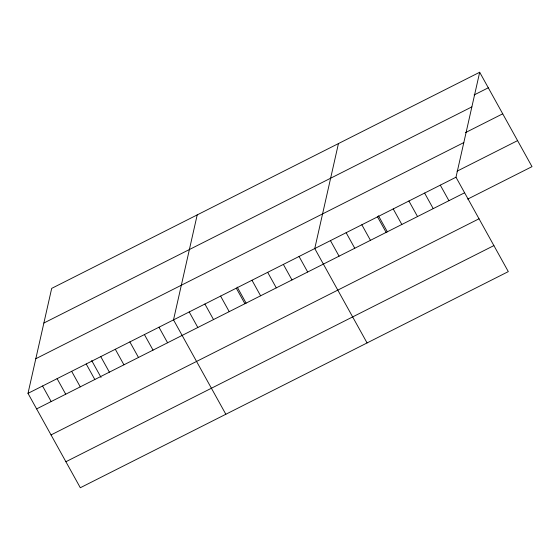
<?xml version="1.0" encoding="UTF-8"?>
<svg xmlns="http://www.w3.org/2000/svg" width="560" height="560" viewBox="0 0 560 560"><rect width="100%" height="100%" fill="white"/><g stroke="black" fill="none" stroke-linecap="round" stroke-linejoin="round"><path stroke-width="0.84" d="M479.682 72.254L455.994 177.226L508.312 271.614L80.318 487.746L28 393.358L51.688 288.386L479.682 72.254L532 166.642L467.733 199.094M197.204 214.9L173.516 319.872L225.841 414.26M338.443 143.577L314.755 248.549L367.073 342.937M474.096 94.969L488.299 87.794M43.869 323.029L471.863 106.897M465.353 132.685L502.719 113.813M35.819 358.715L463.813 142.583M457.044 171.192L517.58 140.623M28 393.358L455.994 177.226M36.617 408.905L464.611 192.773M51.037 434.924L479.031 218.792M65.898 461.727L493.892 245.595M440.3 185.15L448.917 200.697M424.606 193.074L433.223 208.621M408.912 201.005L417.529 216.545M393.225 208.929L401.835 224.469M378.462 215.775L387.366 231.84M377.531 216.853L386.148 232.393M361.837 224.777L370.454 240.324M346.143 232.701L354.76 248.248M330.449 240.625L339.066 256.172M299.061 256.473L307.678 272.02M283.367 264.404L291.984 279.944M267.68 272.328L276.29 287.868M251.986 280.252L260.603 295.792M237.223 287.098L246.127 303.163M236.292 288.176L244.909 303.723M220.598 296.1L229.215 311.647M204.904 304.024L213.521 319.571M189.21 311.948L197.827 327.495M158.963 327.222L167.58 342.769M144.417 334.572L153.034 350.119M129.864 341.922L138.481 357.462M115.311 349.272L123.928 364.812M100.758 356.615L109.375 372.162M91.707 360.577L101.038 377.419M86.205 363.965L94.822 379.512M71.652 371.315L80.269 386.862M57.106 378.665L65.723 394.205M42.553 386.008L51.17 401.555"/></g></svg>
